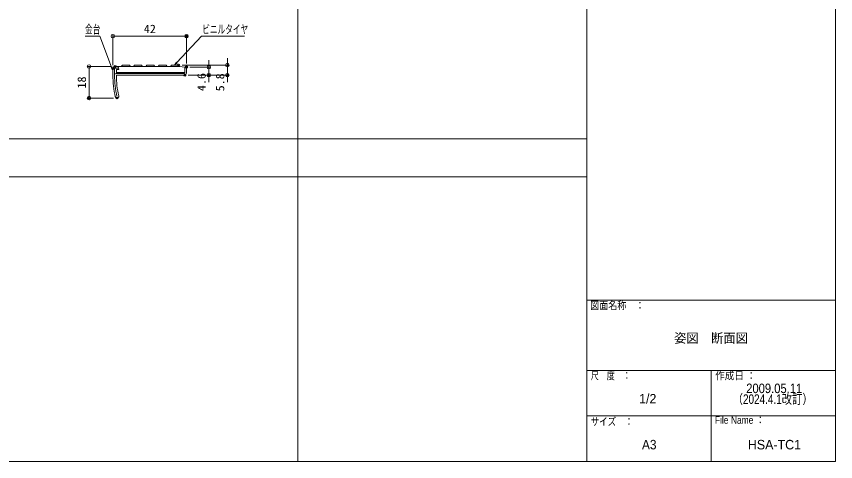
# Model space of a CAD drawing. Units: millimetres, scale not verified. Extents: x -400 to 400, y -277 to 277.
# Drawn here: x -67.5 to 400, y -277.1 to -23.4 of the extents above; entities that cross this region are included whole.
import ezdxf
from ezdxf.enums import TextEntityAlignment as Align

# ---------------------------------------------------------------- set-up
doc = ezdxf.new("R2010")
doc.units = ezdxf.units.MM
doc.header["$LTSCALE"] = 2
doc.header["$PDMODE"] = 32
doc.header["$PDSIZE"] = 1
doc.layers.add('0-0_moji', color=2, linetype='Continuous')
doc.layers.add('0-5_Defpoints', color=7, linetype='Continuous')
for name, color, linetype, lineweight in [('0-1_zumenwaku', 5, 'Continuous', 9), ('0-2_1', 3, 'Continuous', 9), ('0-3_2', 4, 'Continuous', 9), ('0-4_0', 1, 'Continuous', 9), ('0-9_6文字', 2, 'Continuous', 9)]:
    doc.layers.add(name, color=color, linetype=linetype, lineweight=lineweight)
doc.styles.add('ＭＳ ゴシック', font='')
doc.styles.add('ＭＳ Ｐゴシック', font='')
doc.styles.get('ＭＳ ゴシック').set_extended_font_data('MS Gothic')
doc.styles.get('ＭＳ Ｐゴシック').set_extended_font_data('MS PGothic')

# ---------------------------------------------------------------- blocks, each defined once
blk = doc.blocks.new('_Origin')
at = {"layer": '0-4_0'}
blk.add_line((0, 0), (-2, 0), dxfattribs=at)
blk.add_circle((0, 0), 1, dxfattribs=at)
blk = doc.blocks.new('MLeader11')
at = {"layer": '0-9_6文字', "color": 1}
blk.add_line((38.855, -34.652), (62.59, -34.652), dxfattribs=at)
at = {"layer": '0-9_6文字'}
blk.add_line((24.33, -49.854), (22.718, -51.085), dxfattribs=at)
at = {"layer": '0-9_6文字', "color": 1}
blk.add_lwpolyline([(24.086, -49.626), (38.135, -34.652), (38.855, -34.652)], dxfattribs=at)
at = {"layer": '0-9_6文字'}
blk.add_lwpolyline([(23.843, -49.398), (22.718, -51.085), (24.086, -49.626)], dxfattribs=at)
at = {"layer": '0-9_6文字', "style": 'ＭＳ ゴシック', "width": 0.65}
blk.add_text('ビニルタイヤ', height=4.809, dxfattribs=at).set_placement((38.556, -34.594), align=Align.BOTTOM_LEFT)
blk = doc.blocks.new('MLeader12')
at = {"layer": '0-9_6文字', "color": 1}
blk.add_line((-28.314, -34.652), (-20.668, -34.652), dxfattribs=at)
at = {"layer": '0-9_6文字'}
blk.add_line((-12.838, -52.136), (-12.429, -54.122), dxfattribs=at)
at = {"layer": '0-9_6文字', "color": 1}
blk.add_lwpolyline([(-13.149, -52.256), (-19.948, -34.652), (-20.668, -34.652)], dxfattribs=at)
at = {"layer": '0-9_6文字'}
blk.add_lwpolyline([(-13.46, -52.376), (-12.429, -54.122), (-13.149, -52.256)], dxfattribs=at)
at = {"layer": '0-9_6文字', "style": 'ＭＳ ゴシック', "width": 0.65}
blk.add_text('金台', height=4.809, dxfattribs=at).set_placement((-28.314, -34.602), align=Align.BOTTOM_LEFT)

msp = doc.modelspace()

# ---------------------------------------------------------------- linework, layer by layer
at = {"layer": '0-1_zumenwaku'}
for p, q in [((93.21, 276.915), (93.21, -277.085)), ((258.01, 276.915), (258.01, -277.085)), ((258.01, -93.085), (-399.99, -93.085)), ((-399.59, -114.862), (258.01, -114.862)), ((258.01, -185.085), (400.01, -185.085)), ((258.01, -225.085), (400.01, -225.085)), ((329.01, -225.085), (329.01, -277.085)), ((258.01, -251.085), (400.01, -251.085))]:
    msp.add_line(p, q, dxfattribs=at)
msp.add_lwpolyline([(-399.99, -277.085), (400.01, -277.085), (400.01, 276.915), (-399.99, 276.915)], close=True, dxfattribs=at)
at = {"layer": '0-2_1'}
for p, q in [((-12.429, -56.885), (-12.429, -53.185)), ((28.271, -55.885), (-10.429, -55.885)), ((28.571, -55.685), (28.571, -52.285)), ((-10.429, -56.885), (28.271, -56.885))]:
    msp.add_line(p, q, dxfattribs=at)
for points in [[(-11.129, -51.885), (-9.429, -51.885), (-9.429, -52.885), (-11.429, -52.885), (-11.429, -56.885)], [(29.571, -55.585), (29.571, -52.285), (28.571, -52.285), (28.571, -55.585)]]:
    msp.add_lwpolyline(points, dxfattribs=at)
for centre, radius, start, end in [((-11.129, -53.185), 1.3, 90, 180), ((-10.429, -56.885), 1, 90, 180), ((28.271, -55.585), 1.3, 270, 0), ((28.271, -55.585), 0.3, 270, 0), ((42.571, -56.885), 55, 180, 192.83959), ((42.571, -56.885), 54, 180, 192.83959), ((42.571, -56.885), 53, 180, 192.83959), ((-10.079, -68.885), 1, 192.83959, 12.83959)]:
    msp.add_arc(centre, radius, start, end, dxfattribs=at)
at = {"layer": '0-3_2'}
for p, q in [((4.571, -51.885), (3.971, -51.085)), ((-10.429, -55.385), (28.571, -55.385)), ((-9.111, -53.685), (-9.429, -51.885))]:
    msp.add_line(p, q, dxfattribs=at)
for points in [[(-2.429, -51.885), (-3.029, -51.085), (-7.029, -51.085), (-7.629, -51.885)], [(3.971, -51.085), (-0.029, -51.085), (-0.629, -51.885)], [(11.571, -51.885), (10.971, -51.085), (6.971, -51.085), (6.371, -51.885)], [(18.571, -51.885), (17.971, -51.085), (13.971, -51.085), (13.371, -51.885)], [(25.571, -51.885), (24.971, -51.085), (20.971, -51.085), (20.371, -51.885)], [(-9.111, -53.685), (-10.429, -53.685), (-10.429, -55.885)], [(-9.429, -51.885), (25.571, -51.885), (28.571, -52.285)]]:
    msp.add_lwpolyline(points, dxfattribs=at)
at = {"layer": '0-4_0'}
for p, q in [((-12.429, -51.071), (-12.429, -33.652)), ((-10.429, -34.652), (27.571, -34.652)), ((29.571, -50.171), (29.571, -33.652)), ((27.071, -51.085), (53.917, -51.085)), ((42.316, -50.285), (42.316, -48.285)), ((52.917, -49.085), (52.917, -47.085)), ((52.917, -51.085), (52.917, -56.885)), ((-13.129, -51.885), (-27.04, -51.885)), ((-26.04, -53.885), (-26.04, -67.885)), ((31.571, -52.285), (43.316, -52.285)), ((42.316, -52.285), (42.316, -56.885)), ((30.571, -56.885), (43.316, -56.885)), ((30.571, -56.885), (53.917, -56.885)), ((42.316, -58.885), (42.316, -60.885)), ((52.917, -58.885), (52.917, -60.885)), ((-12.079, -69.885), (-27.04, -69.885))]:
    msp.add_line(p, q, dxfattribs=at)
at = {"layer": '0-5_Defpoints'}
for p in [(29.571, -34.652), (-11.129, -51.885), (25.071, -51.085), (-12.429, -53.071), (29.571, -52.171), (29.571, -52.285), (28.571, -56.885), (42.316, -56.885), (52.917, -56.885), (-26.04, -69.885), (-10.079, -69.885)]:
    msp.add_point(p, dxfattribs=at)

# ---------------------------------------------------------------- block references
at = {"layer": '0-4_0'}
for p, rotation in [((-12.429, -34.652), 180), ((-26.04, -51.885), 90), ((42.316, -52.285), 270), ((52.917, -51.085), 270), ((42.316, -56.885), 90), ((52.917, -56.885), 90), ((-26.04, -69.885), 270)]:
    msp.add_blockref('_Origin', p, dxfattribs=dict(at, rotation=rotation))
msp.add_blockref('_Origin', (29.571, -34.652), dxfattribs=at)
at = {"layer": '0-9_6文字'}
for name in ['MLeader12', 'MLeader11']:
    msp.add_blockref(name, (0, 0), dxfattribs=at)

# ---------------------------------------------------------------- texts
at = {"layer": '0-0_moji', "style": 'ＭＳ Ｐゴシック'}
for s, height, width, p in [('姿図\u3000断面図', 5.423, 0.95, (307.838, -211.01)), ('2009.05.11', 5.425, 0.9, (348.993, -239.69)), ('（2024.4.1改訂）', 5.423, 0.8, (341.24, -245.814)), ('A3', 5.425, 0.95, (289.535, -271.759))]:
    msp.add_text(s, height=height, dxfattribs=dict(at, width=width)).set_placement(p, align=Align.BOTTOM_LEFT)
for s, height, p in [('1/2', 5.425, (287.86, -245.595)), ('HSA-TC1', 5.423, (349.928, -271.772))]:
    msp.add_text(s, height=height, dxfattribs=at).set_placement(p, align=Align.BOTTOM_LEFT)
at = {"layer": '0-1_zumenwaku', "style": 'ＭＳ Ｐゴシック'}
for s, height, width, p in [('図面名称\u3000：', 4.338, 0.85, (259.972, -191.552)), ('尺\u3000度\u3000：', 4.34, 0.75, (260.316, -231.552)), ('作成日 ：', 4.338, 0.9, (331.268, -231.572)), ('サイズ\u3000：', 4.338, 0.8, (260.224, -257.78)), ('File Name ：', 4.338, 0.85, (331.108, -256.848))]:
    msp.add_text(s, height=height, dxfattribs=dict(at, width=width)).set_placement(p, align=Align.BOTTOM_LEFT)
at = {"layer": '0-4_0', "color": 2, "style": 'ＭＳ ゴシック', "width": 1.05}
msp.add_text('42', height=4.809, dxfattribs=at).set_placement((5.238, -34.327), align=Align.BOTTOM_LEFT)
for s, p in [('4.6', (41.991, -65.946)), ('18', (-26.365, -64.468)), ('5.8', (52.592, -66.084))]:
    msp.add_text(s, height=4.809, rotation=90, dxfattribs=at).set_placement(p, align=Align.BOTTOM_LEFT)

doc.saveas('drawing.dxf')
